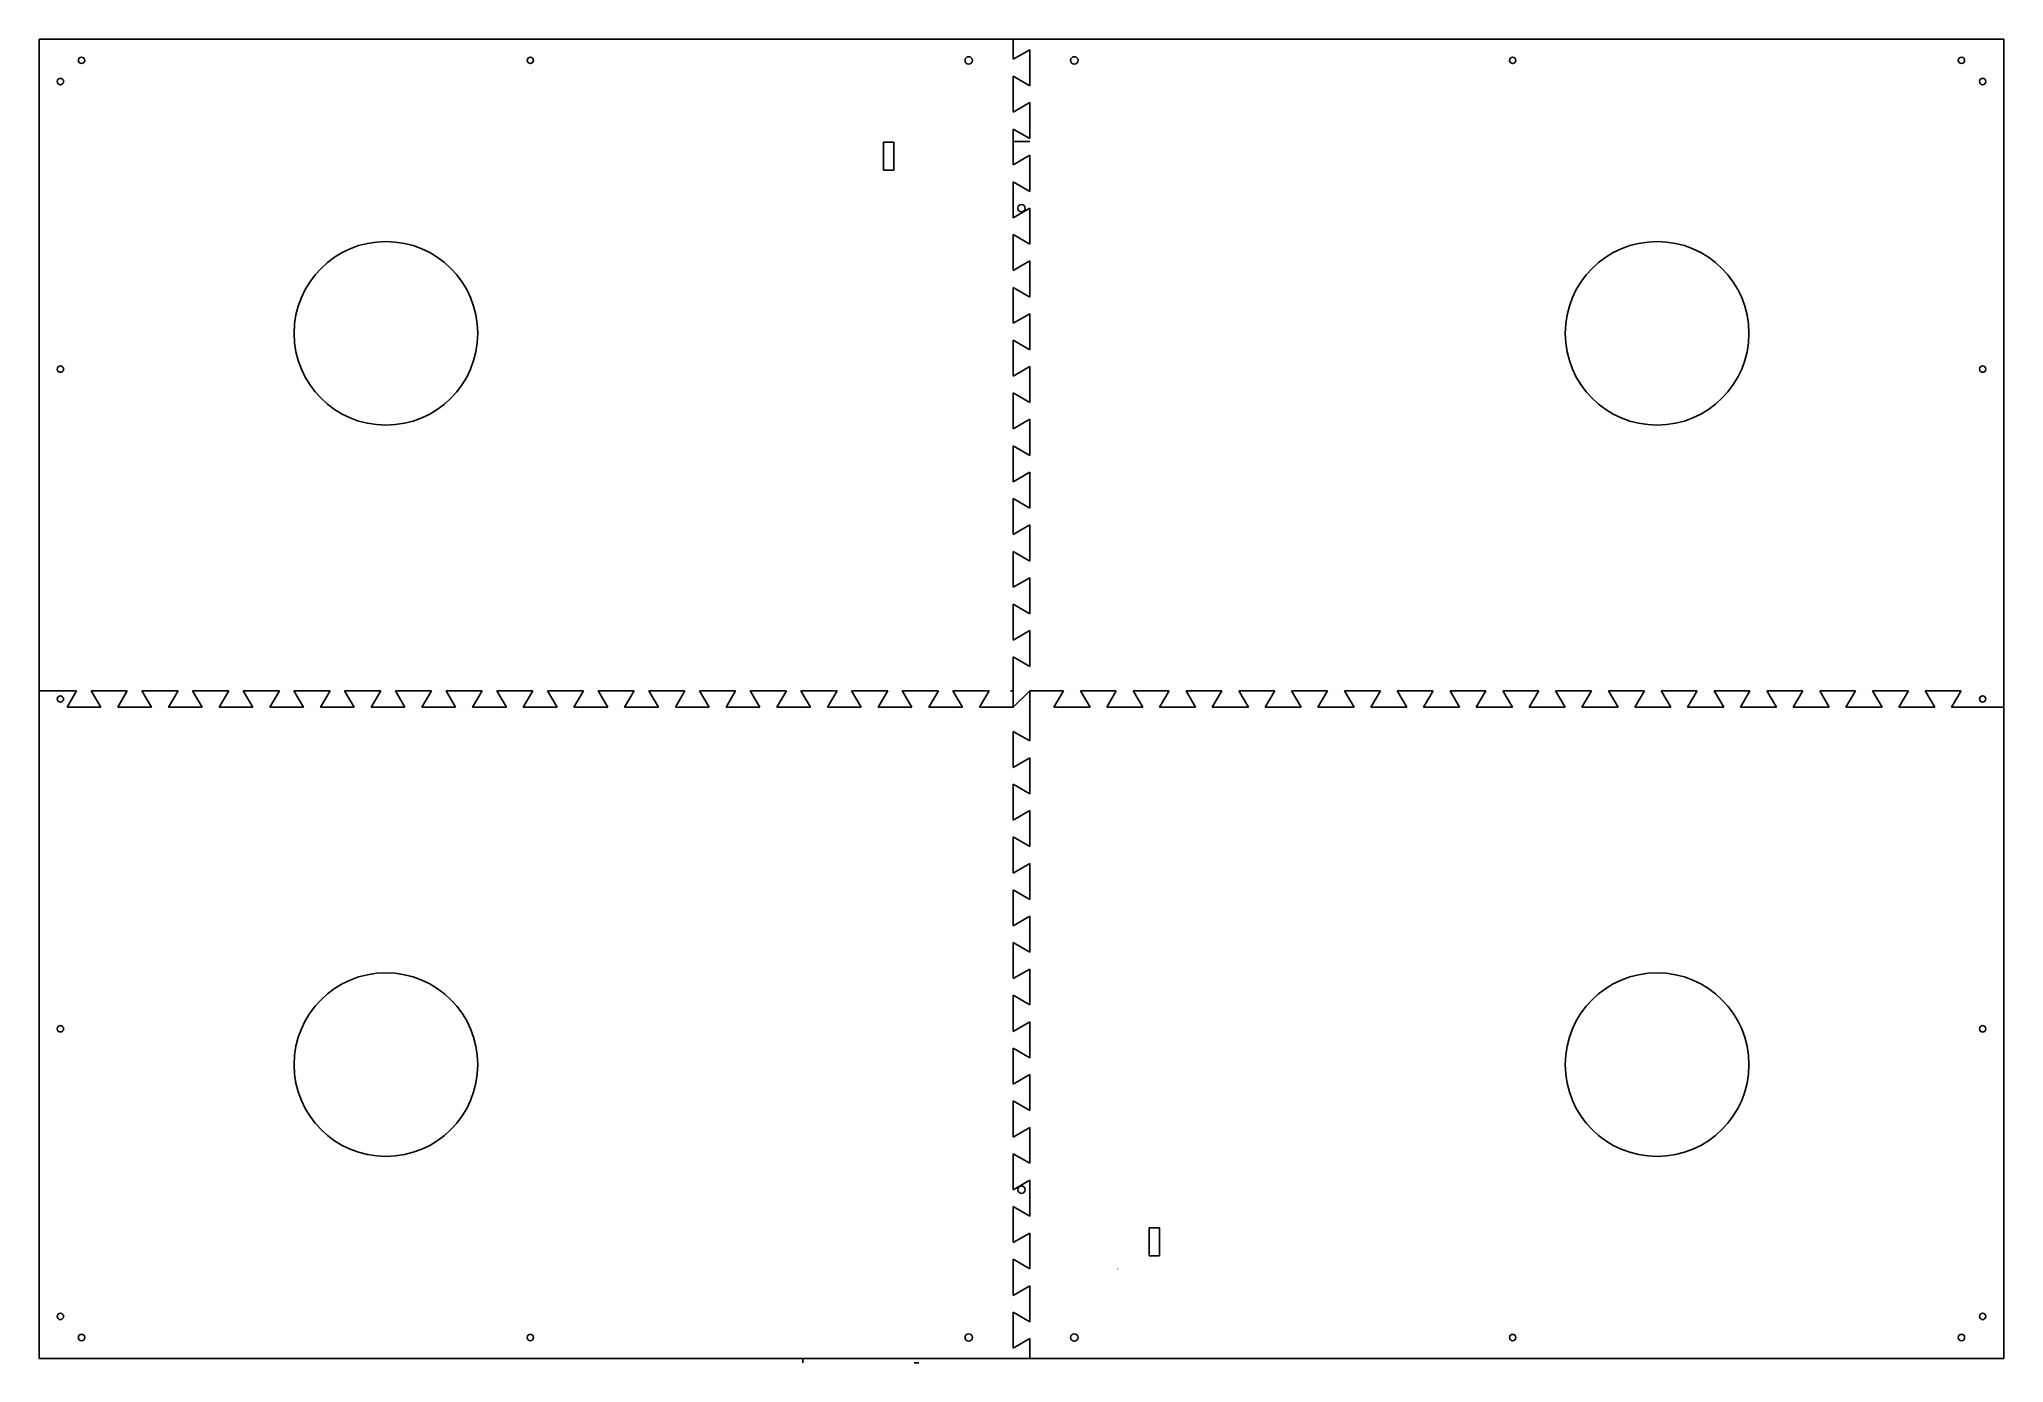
# Model space of a CAD drawing. Extents: x -289 to 641, y -390 to 236.
import ezdxf

# ---------------------------------------------------------------- set-up
doc = ezdxf.new("R2010")
doc.units = 0
doc.layers.add('MODELSKETCH_VISIBLE', color=7, linetype='CONTINUOUS')

msp = doc.modelspace()

# ---------------------------------------------------------------- linework, layer by layer
at = {"layer": 'MODELSKETCH_VISIBLE'}
for p, q in [((-288.73, 236.49), (276.86, 236.49)), ((-288.73, 236.49), (-288.73, -72)), ((67.41, 236.49), (72.78, 236.49)), ((172.39, 236.49), (172.39, 227)), ((172.39, 227), (172.39, 236.49)), ((285.13, 236.49), (276.86, 236.49)), ((641.27, 236.49), (285.13, 236.49)), ((641.27, 236.49), (641.27, -72)), ((172.39, 227), (180.15, 231.55)), ((180.15, 231.55), (180.15, 214.44)), ((180.15, 231.55), (180.15, 214.44)), ((172.39, 219), (172.39, 202)), ((180.15, 214.44), (172.39, 219)), ((172.39, 202), (172.39, 219)), ((172.39, 202), (180.15, 206.55)), ((180.15, 206.55), (180.15, 189.44)), ((180.15, 206.55), (180.15, 189.44)), ((115.88, 187.72), (110.88, 187.72)), ((110.88, 187.72), (110.88, 174.5)), ((115.88, 187.72), (115.88, 174.5)), ((180.15, 189.44), (172.39, 194)), ((172.39, 194), (172.39, 177)), ((172.39, 177), (172.39, 194)), ((180.15, 188.12), (172.39, 188.12)), ((172.39, 177), (180.15, 181.55)), ((180.15, 181.55), (180.15, 164.44)), ((180.15, 181.55), (180.15, 164.44)), ((115.88, 174.5), (110.88, 174.5)), ((180.15, 164.44), (172.39, 169)), ((172.39, 169), (172.39, 152)), ((172.39, 152), (172.39, 169)), ((172.39, 152), (180.15, 156.55)), ((180.15, 156.55), (180.15, 139.44)), ((180.15, 156.55), (180.15, 139.44)), ((172.39, 127), (172.39, 144)), ((172.39, 144), (172.39, 127)), ((180.15, 139.44), (172.39, 144)), ((172.39, 127), (180.15, 131.55)), ((180.15, 131.55), (180.15, 114.44)), ((180.15, 131.55), (180.15, 114.44)), ((172.39, 119), (172.39, 102)), ((180.15, 114.44), (172.39, 119)), ((172.39, 102), (172.39, 119)), ((172.39, 102), (180.15, 106.55)), ((180.15, 106.55), (180.15, 89.44)), ((180.15, 106.55), (180.15, 89.44)), ((172.39, 77), (172.39, 94)), ((172.39, 94), (172.39, 77)), ((180.15, 89.44), (172.39, 94)), ((172.39, 77), (180.15, 81.55)), ((180.15, 81.55), (180.15, 64.44)), ((180.15, 81.55), (180.15, 64.44)), ((172.39, 52), (172.39, 69)), ((172.39, 69), (172.39, 52)), ((180.15, 64.44), (172.39, 69)), ((172.39, 52), (180.15, 56.55)), ((180.15, 56.55), (180.15, 39.44)), ((180.15, 56.55), (180.15, 39.44)), ((180.15, 39.44), (172.39, 44)), ((172.39, 44), (172.39, 27)), ((172.39, 27), (172.39, 44)), ((172.39, 27), (180.15, 31.55)), ((180.15, 31.55), (180.15, 14.44)), ((180.15, 31.55), (180.15, 14.44)), ((180.15, 14.44), (172.39, 19)), ((172.39, 19), (172.39, 2)), ((172.39, 2), (172.39, 19)), ((172.39, 2), (180.15, 6.55)), ((180.15, 6.55), (180.15, -10.56)), ((180.15, 6.55), (180.15, -10.56)), ((180.15, -10.56), (172.39, -6)), ((172.39, -6), (172.39, -23)), ((172.39, -23), (172.39, -6)), ((172.39, -23), (180.15, -18.45)), ((180.15, -18.45), (180.15, -35.56)), ((180.15, -18.45), (180.15, -35.56)), ((172.39, -48), (172.39, -31)), ((172.39, -31), (172.39, -48)), ((180.15, -35.56), (172.39, -31)), ((172.39, -48), (172.39, -31)), ((172.39, -48), (180.15, -43.45)), ((180.15, -43.45), (180.15, -60.56)), ((180.15, -43.45), (180.15, -60.56)), ((172.39, -56), (172.39, -79.77)), ((172.39, -72), (172.39, -56)), ((180.15, -60.56), (172.39, -56)), ((-271.06, -72), (-288.73, -72)), ((-288.73, -72), (-288.73, -79.77)), ((-271.06, -72), (-288.17, -72)), ((-275.61, -79.77), (-271.06, -72)), ((-247.06, -72), (-264.17, -72)), ((-247.06, -72), (-264.17, -72)), ((-264.17, -72), (-259.61, -79.77)), ((-251.61, -79.77), (-247.06, -72)), ((-223.06, -72), (-240.17, -72)), ((-223.06, -72), (-240.17, -72)), ((-240.17, -72), (-235.61, -79.77)), ((-227.61, -79.77), (-223.06, -72)), ((-199.06, -72), (-216.17, -72)), ((-216.17, -72), (-211.61, -79.77)), ((-199.06, -72), (-216.17, -72)), ((-203.61, -79.77), (-199.06, -72)), ((-192.17, -72), (-187.61, -79.77)), ((-175.06, -72), (-192.17, -72)), ((-175.06, -72), (-192.17, -72)), ((-179.61, -79.77), (-175.06, -72)), ((-151.06, -72), (-168.17, -72)), ((-168.17, -72), (-163.61, -79.77)), ((-151.06, -72), (-168.17, -72)), ((-155.61, -79.77), (-151.06, -72)), ((-127.06, -72), (-144.17, -72)), ((-144.17, -72), (-139.61, -79.77)), ((-127.06, -72), (-144.17, -72)), ((-131.61, -79.77), (-127.06, -72)), ((-103.06, -72), (-120.17, -72)), ((-120.17, -72), (-115.61, -79.77)), ((-103.06, -72), (-120.17, -72)), ((-107.61, -79.77), (-103.06, -72)), ((-79.06, -72), (-96.17, -72)), ((-96.17, -72), (-91.61, -79.77)), ((-79.06, -72), (-96.17, -72)), ((-83.61, -79.77), (-79.06, -72)), ((-55.06, -72), (-72.17, -72)), ((-72.17, -72), (-67.61, -79.77)), ((-55.06, -72), (-72.17, -72)), ((-59.61, -79.77), (-55.06, -72)), ((-48.17, -72), (-43.61, -79.77)), ((-31.06, -72), (-48.17, -72)), ((-31.06, -72), (-48.17, -72)), ((-35.61, -79.77), (-31.06, -72)), ((-24.17, -72), (-19.61, -79.77)), ((-7.06, -72), (-24.17, -72)), ((-7.06, -72), (-24.17, -72)), ((-11.61, -79.77), (-7.06, -72)), ((16.94, -72), (-0.17, -72)), ((-0.17, -72), (4.39, -79.77)), ((16.94, -72), (-0.17, -72)), ((12.39, -79.77), (16.94, -72)), ((40.94, -72), (23.83, -72)), ((23.83, -72), (28.39, -79.77)), ((40.94, -72), (23.83, -72)), ((36.39, -79.77), (40.94, -72)), ((64.94, -72), (47.83, -72)), ((47.83, -72), (52.39, -79.77)), ((64.94, -72), (47.83, -72)), ((60.39, -79.77), (64.94, -72)), ((71.83, -72), (76.39, -79.77)), ((88.94, -72), (71.83, -72)), ((88.94, -72), (71.83, -72)), ((84.39, -79.77), (88.94, -72)), ((112.94, -72), (95.83, -72)), ((95.83, -72), (100.39, -79.77)), ((112.94, -72), (95.83, -72)), ((108.39, -79.77), (112.94, -72)), ((136.94, -72), (119.83, -72)), ((119.83, -72), (124.39, -79.77)), ((136.94, -72), (119.83, -72)), ((132.39, -79.77), (136.94, -72)), ((160.94, -72), (143.83, -72)), ((160.94, -72), (143.83, -72)), ((143.83, -72), (148.39, -79.77)), ((156.39, -79.77), (160.94, -72)), ((172.39, -72), (171.07, -72)), ((172.39, -79.77), (180.15, -72)), ((172.39, -72), (172.39, -79.77)), ((180.15, -72), (180.15, -95.77)), ((191.59, -72), (180.15, -72)), ((191.59, -72), (196.15, -72)), ((196.15, -72), (191.59, -79.77)), ((204.15, -72), (208.7, -72)), ((208.7, -79.77), (204.15, -72)), ((221.15, -72), (208.7, -72)), ((221.15, -72), (216.59, -79.77)), ((246.15, -72), (229.15, -72)), ((233.7, -79.77), (229.15, -72)), ((246.15, -72), (241.59, -79.77)), ((258.7, -79.77), (254.15, -72)), ((271.15, -72), (254.15, -72)), ((271.15, -72), (266.59, -79.77)), ((296.15, -72), (279.15, -72)), ((283.7, -79.77), (279.15, -72)), ((296.15, -72), (291.59, -79.77)), ((308.7, -79.77), (304.15, -72)), ((321.15, -72), (304.15, -72)), ((321.15, -72), (316.59, -79.77)), ((333.7, -79.77), (329.15, -72)), ((346.15, -72), (329.15, -72)), ((346.15, -72), (341.59, -79.77)), ((358.7, -79.77), (354.15, -72)), ((371.15, -72), (354.15, -72)), ((371.15, -72), (366.59, -79.77)), ((383.7, -79.77), (379.15, -72)), ((396.15, -72), (379.15, -72)), ((396.15, -72), (391.59, -79.77)), ((408.7, -79.77), (404.15, -72)), ((421.15, -72), (404.15, -72)), ((421.15, -72), (416.59, -79.77)), ((433.7, -79.77), (429.15, -72)), ((446.15, -72), (429.15, -72)), ((446.15, -72), (441.59, -79.77)), ((458.7, -79.77), (454.15, -72)), ((471.15, -72), (454.15, -72)), ((471.15, -72), (466.59, -79.77)), ((496.15, -72), (479.15, -72)), ((483.7, -79.77), (479.15, -72)), ((496.15, -72), (491.59, -79.77)), ((508.7, -79.77), (504.15, -72)), ((521.15, -72), (504.15, -72)), ((521.15, -72), (516.59, -79.77)), ((533.7, -79.77), (529.15, -72)), ((546.15, -72), (529.15, -72)), ((546.15, -72), (541.59, -79.77)), ((558.7, -79.77), (554.15, -72)), ((571.15, -72), (554.15, -72)), ((571.15, -72), (566.59, -79.77)), ((596.15, -72), (579.15, -72)), ((583.7, -79.77), (579.15, -72)), ((596.15, -72), (591.59, -79.77)), ((608.7, -79.77), (604.15, -72)), ((621.15, -72), (604.15, -72)), ((621.15, -72), (616.59, -79.77)), ((641.27, -72), (641.27, -79.77)), ((-288.73, -79.77), (-288.73, -388.26)), ((-275.61, -79.77), (-259.61, -79.77)), ((-275.61, -79.77), (-259.61, -79.77)), ((-251.61, -79.77), (-235.61, -79.77)), ((-251.61, -79.77), (-235.61, -79.77)), ((-227.61, -79.77), (-211.61, -79.77)), ((-227.61, -79.77), (-211.61, -79.77)), ((-203.61, -79.77), (-187.61, -79.77)), ((-203.61, -79.77), (-187.61, -79.77)), ((-179.61, -79.77), (-163.61, -79.77)), ((-179.61, -79.77), (-163.61, -79.77)), ((-155.61, -79.77), (-139.61, -79.77)), ((-155.61, -79.77), (-139.61, -79.77)), ((-131.61, -79.77), (-115.61, -79.77)), ((-131.61, -79.77), (-115.61, -79.77)), ((-107.61, -79.77), (-91.61, -79.77)), ((-107.61, -79.77), (-91.61, -79.77)), ((-83.61, -79.77), (-67.61, -79.77)), ((-83.61, -79.77), (-67.61, -79.77)), ((-59.61, -79.77), (-43.61, -79.77)), ((-59.61, -79.77), (-43.61, -79.77)), ((-35.61, -79.77), (-19.61, -79.77)), ((-35.61, -79.77), (-19.61, -79.77)), ((-11.61, -79.77), (4.39, -79.77)), ((-11.61, -79.77), (4.39, -79.77)), ((12.39, -79.77), (28.39, -79.77)), ((12.39, -79.77), (28.39, -79.77)), ((36.39, -79.77), (52.39, -79.77)), ((36.39, -79.77), (52.39, -79.77)), ((60.39, -79.77), (76.39, -79.77)), ((60.39, -79.77), (76.39, -79.77)), ((84.39, -79.77), (100.39, -79.77)), ((84.39, -79.77), (100.39, -79.77)), ((108.39, -79.77), (124.39, -79.77)), ((108.39, -79.77), (124.39, -79.77)), ((132.39, -79.77), (148.39, -79.77)), ((148.39, -79.77), (132.39, -79.77)), ((132.39, -79.77), (148.39, -79.77)), ((156.39, -79.77), (172.39, -79.77)), ((156.39, -79.77), (172.39, -79.77)), ((191.59, -79.77), (208.7, -79.77)), ((191.59, -79.77), (208.7, -79.77)), ((191.59, -79.77), (208.7, -79.77)), ((216.59, -79.77), (233.7, -79.77)), ((216.59, -79.77), (233.7, -79.77)), ((241.59, -79.77), (258.7, -79.77)), ((241.59, -79.77), (258.7, -79.77)), ((266.59, -79.77), (283.7, -79.77)), ((266.59, -79.77), (283.7, -79.77)), ((291.59, -79.77), (308.7, -79.77)), ((291.59, -79.77), (308.7, -79.77)), ((316.59, -79.77), (333.7, -79.77)), ((316.59, -79.77), (333.7, -79.77)), ((341.59, -79.77), (358.7, -79.77)), ((341.59, -79.77), (358.7, -79.77)), ((366.59, -79.77), (383.7, -79.77)), ((366.59, -79.77), (383.7, -79.77)), ((391.59, -79.77), (408.7, -79.77)), ((391.59, -79.77), (408.7, -79.77)), ((416.59, -79.77), (433.7, -79.77)), ((416.59, -79.77), (433.7, -79.77)), ((441.59, -79.77), (458.7, -79.77)), ((441.59, -79.77), (458.7, -79.77)), ((466.59, -79.77), (483.7, -79.77)), ((466.59, -79.77), (483.7, -79.77)), ((491.59, -79.77), (508.7, -79.77)), ((491.59, -79.77), (508.7, -79.77)), ((516.59, -79.77), (533.7, -79.77)), ((516.59, -79.77), (533.7, -79.77)), ((541.59, -79.77), (558.7, -79.77)), ((541.59, -79.77), (558.7, -79.77)), ((566.59, -79.77), (583.7, -79.77)), ((566.59, -79.77), (583.7, -79.77)), ((591.59, -79.77), (608.7, -79.77)), ((591.59, -79.77), (608.7, -79.77)), ((616.59, -79.77), (633.7, -79.77)), ((616.59, -79.77), (633.7, -79.77)), ((633.7, -79.77), (641.27, -79.77)), ((641.27, -79.77), (641.27, -388.26)), ((172.39, -91.21), (172.39, -108.32)), ((172.39, -91.21), (180.15, -95.77)), ((180.15, -103.77), (172.39, -108.32)), ((180.15, -103.77), (180.15, -120.77)), ((172.39, -116.21), (180.15, -120.77)), ((172.39, -116.21), (172.39, -133.32)), ((172.39, -116.21), (172.39, -133.32)), ((180.15, -128.77), (172.39, -133.32)), ((180.15, -128.77), (180.15, -145.77)), ((172.39, -141.21), (172.39, -158.32)), ((172.39, -141.21), (180.15, -145.77)), ((180.15, -153.77), (172.39, -158.32)), ((180.15, -153.77), (180.15, -170.77)), ((172.39, -166.21), (172.39, -183.32)), ((172.39, -166.21), (180.15, -170.77)), ((180.15, -178.77), (172.39, -183.32)), ((180.15, -178.77), (180.15, -195.77)), ((172.39, -191.21), (180.15, -195.77)), ((172.39, -191.21), (172.39, -208.32)), ((180.15, -203.77), (172.39, -208.32)), ((180.15, -203.77), (180.15, -220.77)), ((172.39, -216.21), (172.39, -233.32)), ((172.39, -216.21), (180.15, -220.77)), ((180.15, -228.77), (172.39, -233.32)), ((180.15, -228.77), (180.15, -245.77)), ((172.39, -241.21), (180.15, -245.77)), ((172.39, -241.21), (172.39, -258.32)), ((180.15, -253.77), (172.39, -258.32)), ((180.15, -253.77), (180.15, -270.77)), ((172.39, -266.21), (172.39, -283.32)), ((172.39, -266.21), (180.15, -270.77)), ((180.15, -278.77), (172.39, -283.32)), ((180.15, -278.77), (180.15, -295.77)), ((172.39, -291.21), (180.15, -295.77)), ((172.39, -291.21), (172.39, -308.32)), ((180.15, -303.77), (172.39, -308.32)), ((180.15, -303.77), (180.15, -320.77)), ((172.39, -316.21), (180.15, -320.77)), ((172.39, -316.21), (172.39, -333.32)), ((180.15, -328.77), (172.39, -333.32)), ((180.15, -328.77), (180.15, -345.77)), ((236.65, -326.28), (241.65, -326.28)), ((236.65, -339.5), (236.65, -326.28)), ((241.65, -339.5), (241.65, -326.28)), ((172.39, -341.21), (172.39, -358.32)), ((172.39, -341.21), (180.15, -345.77)), ((236.65, -339.5), (241.65, -339.5)), ((221.75, -345.79), (221.91, -345.9)), ((180.15, -353.77), (172.39, -358.32)), ((180.15, -353.77), (180.15, -370.77)), ((172.39, -366.21), (180.15, -370.77)), ((172.39, -366.21), (172.39, -383.32)), ((180.15, -378.77), (172.39, -383.32)), ((180.15, -378.77), (180.15, -388.26)), ((-288.73, -388.26), (232.77, -388.26)), ((67.41, -388.26), (72.78, -388.26)), ((72.78, -390.19), (72.78, -388.26)), ((125.52, -390.19), (127.7, -390.18)), ((232.77, -388.26), (224.51, -388.26)), ((641.27, -388.26), (232.77, -388.26))]:
    msp.add_line(p, q, dxfattribs=at)
for centre, radius in [((-268.73, 226.49), 1.5), ((-56.23, 226.49), 1.5), ((151.27, 226.49), 1.75), ((201.27, 226.49), 1.75), ((408.77, 226.49), 1.5), ((621.27, 226.49), 1.5), ((-278.73, 216.49), 1.5), ((631.27, 216.49), 1.5), ((176.27, 156.49), 1.75), ((-124.62, 97.25), 43.47), ((477.16, 97.25), 43.47), ((-278.73, 80.3), 1.5), ((631.27, 80.3), 1.5), ((-278.73, -75.89), 1.5), ((631.27, -75.89), 1.5), ((-124.62, -249.03), 43.47), ((477.16, -249.03), 43.47), ((-278.73, -232.07), 1.5), ((631.27, -232.07), 1.5), ((176.27, -308.26), 1.75), ((-278.73, -368.26), 1.5), ((631.27, -368.26), 1.5), ((-268.73, -378.26), 1.5), ((-56.23, -378.26), 1.5), ((151.27, -378.26), 1.75), ((201.27, -378.26), 1.75), ((408.77, -378.26), 1.5), ((621.27, -378.26), 1.5)]:
    msp.add_circle(centre, radius, dxfattribs=at)

doc.saveas('drawing.dxf')
